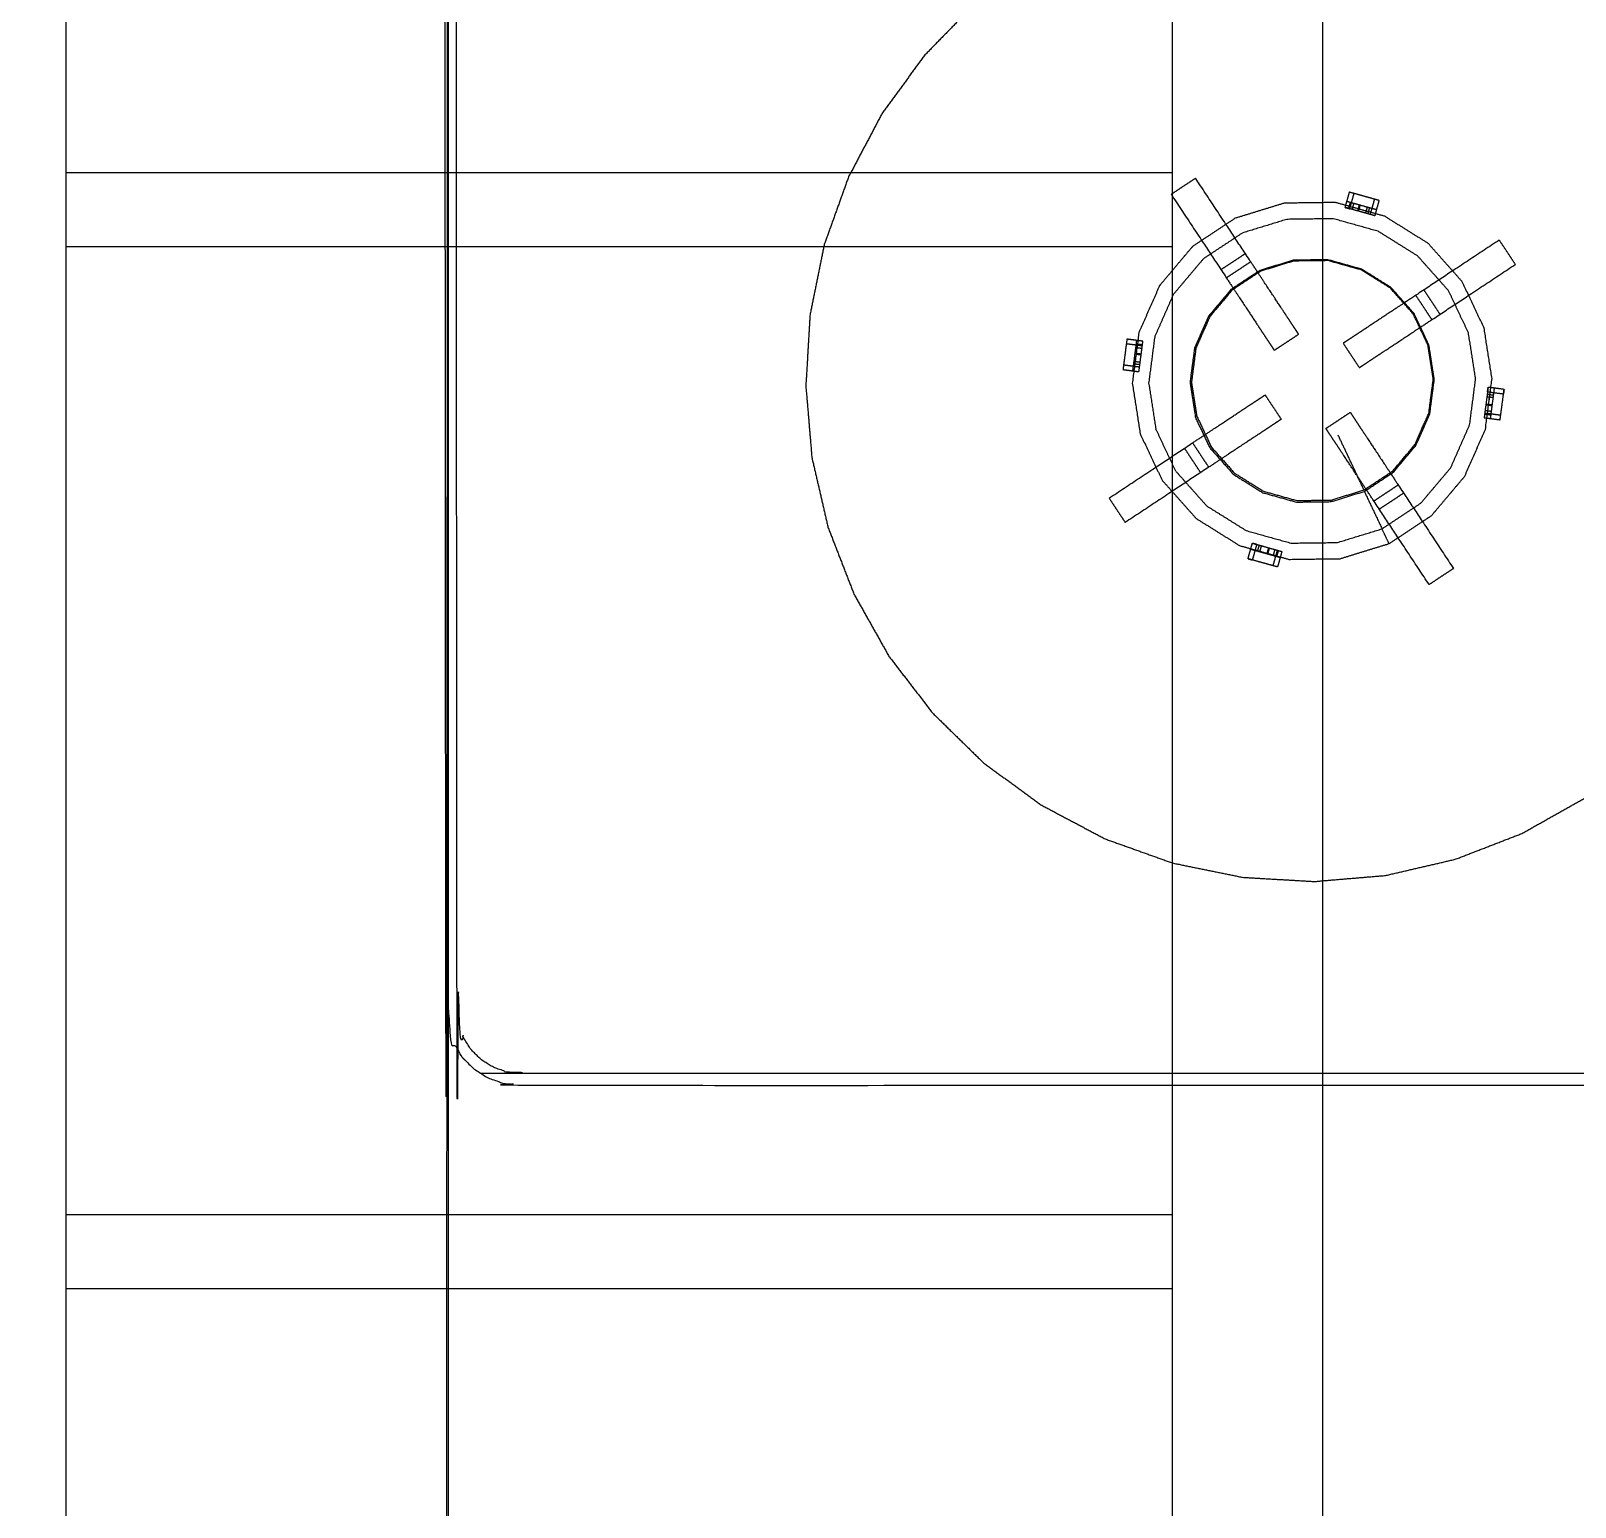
# Model space of a CAD drawing. Header units: millimetres. Extents: x 3429 to 24139, y -631 to 9878.
# Drawn here: x 7899.2 to 7964.8, y 3589.3 to 3652 of the extents above; entities that cross this region are included whole.
import ezdxf

# ---------------------------------------------------------------- set-up
doc = ezdxf.new("R2010")
doc.units = ezdxf.units.MM
for name, color, linetype, lineweight in [('multid_gorunus_3', 23, 'Continuous', 13), ('multid_gorunus_4', 15, 'Continuous', 9), ('multid_gorunus_5', 193, 'Continuous', 5), ('multid_gorunus_6', 54, 'Continuous', 0)]:
    doc.layers.add(name, color=color, linetype=linetype, lineweight=lineweight)

# ---------------------------------------------------------------- blocks, each defined once
blk = doc.blocks.new('grup-1')
at = {"layer": 'multid_gorunus_3', "lineweight": -3}
for points in [[(2472.273, 6191.084), (2471.903, 6191.127), (2471.533, 6191.17), (2437.262, 6191.179), (2402.99, 6191.189), (2402.62, 6191.146), (2402.25, 6191.104), (2401.911, 6190.982), (2401.571, 6190.861), (2401.271, 6190.67), (2400.971, 6190.479), (2400.721, 6190.229), (2400.471, 6189.979), (2400.28, 6189.68), (2400.09, 6189.38), (2399.968, 6189.04), (2399.846, 6188.701), (2399.804, 6188.331), (2399.761, 6187.961), (2399.747, 6136.19), (2399.729, 6073.918), (2399.772, 6073.548), (2399.815, 6073.178), (2399.936, 6072.839), (2400.058, 6072.499), (2400.248, 6072.199), (2400.439, 6071.899), (2400.689, 6071.649), (2400.939, 6071.399), (2401.238, 6071.208), (2401.538, 6071.017), (2401.878, 6070.896), (2402.217, 6070.774), (2402.587, 6070.731), (2402.957, 6070.689), (2437.229, 6070.679), (2471.5, 6070.67), (2471.87, 6070.712), (2472.24, 6070.755), (2472.58, 6070.876), (2472.919, 6070.998), (2473.219, 6071.188), (2473.519, 6071.379), (2473.769, 6071.629), (2474.019, 6071.879), (2474.21, 6072.179), (2474.401, 6072.478), (2474.522, 6072.818), (2474.644, 6073.158), (2474.687, 6073.528), (2474.729, 6073.897), (2474.747, 6136.169), (2474.761, 6187.94), (2474.718, 6188.31), (2474.676, 6188.68), (2474.554, 6189.02), (2474.433, 6189.36), (2474.242, 6189.659), (2474.052, 6189.959), (2473.802, 6190.209), (2473.552, 6190.459), (2473.252, 6190.65), (2472.952, 6190.841), (2472.613, 6190.963), (2472.273, 6191.084)], [(2471.531, 6190.67), (2471.844, 6190.634), (2472.156, 6190.597), (2472.444, 6190.494), (2472.731, 6190.392), (2472.984, 6190.23), (2473.238, 6190.069), (2473.449, 6189.857), (2473.661, 6189.646), (2473.822, 6189.392), (2473.983, 6189.138), (2474.086, 6188.851), (2474.189, 6188.564), (2474.225, 6188.251), (2474.261, 6187.938), (2474.247, 6136.169), (2474.229, 6073.9), (2474.193, 6073.587), (2474.157, 6073.274), (2474.054, 6072.987), (2473.951, 6072.7), (2473.79, 6072.446), (2473.628, 6072.193), (2473.417, 6071.981), (2473.205, 6071.77), (2472.952, 6071.609), (2472.698, 6071.447), (2472.411, 6071.345), (2472.124, 6071.242), (2471.811, 6071.206), (2471.498, 6071.17), (2437.229, 6071.179), (2402.959, 6071.189), (2402.647, 6071.225), (2402.334, 6071.261), (2402.047, 6071.364), (2401.76, 6071.467), (2401.506, 6071.628), (2401.253, 6071.79), (2401.041, 6072.001), (2400.83, 6072.213), (2400.668, 6072.466), (2400.507, 6072.72), (2400.404, 6073.007), (2400.302, 6073.295), (2400.265, 6073.607), (2400.229, 6073.92), (2400.247, 6136.189), (2400.261, 6187.959), (2400.297, 6188.272), (2400.333, 6188.584), (2400.436, 6188.871), (2400.539, 6189.159), (2400.7, 6189.412), (2400.862, 6189.666), (2401.073, 6189.877), (2401.285, 6190.089), (2401.539, 6190.25), (2401.792, 6190.411), (2402.079, 6190.514), (2402.367, 6190.617), (2402.679, 6190.653), (2402.992, 6190.689), (2437.262, 6190.679), (2471.531, 6190.67)]]:
    blk.add_open_spline(points, degree=2, knots=[-16, -16, -16, -15, -15, -14, -14, -13, -13, -12, -12, -11, -11, -10, -10, -9, -9, -8, -8, -7, -7, -6, -6, -5, -5, -4, -4, -3, -3, -2, -2, -1, -1, 0, 0, 1, 1, 2, 2, 3, 3, 4, 4, 5, 5, 6, 6, 7, 7, 8, 8, 9, 9, 10, 10, 11, 11, 12, 12, 13, 13, 14, 14, 15, 15, 16, 16, 16], dxfattribs=at)
at = {"layer": 'multid_gorunus_4', "lineweight": -3}
for points in [[(2437.43, 5703.444), (2437.43, 6235.282), (2443.832, 6235.282), (2443.832, 5703.444)], [(2490.832, 5703.444), (2490.832, 6235.282), (2493.832, 6235.282), (2493.832, 5703.444)], [(2490.832, 6106.294), (2490.832, 6109.456), (2443.832, 6109.456), (2443.832, 6106.294)], [(2490.832, 6062.028), (2490.832, 6065.19), (2443.832, 6065.19), (2443.832, 6062.028)]]:
    blk.add_lwpolyline(points, close=True, dxfattribs=at)
for points in [[(2474.819, 5748.156), (2474.592, 6192.992)], [(2474.592, 5747.992), (2474.592, 6192.868)]]:
    blk.add_lwpolyline(points, dxfattribs=at)
blk.add_open_spline([(2426.784, 6118.741), (2425.555, 6117.845), (2424.325, 6116.95), (2423.236, 6115.888), (2422.147, 6114.826), (2421.219, 6113.62), (2420.291, 6112.415), (2419.545, 6111.089), (2418.799, 6109.763), (2418.249, 6108.345), (2417.698, 6106.927), (2417.356, 6105.445), (2417.014, 6103.962), (2416.886, 6102.447), (2416.757, 6100.931), (2416.846, 6099.412), (2416.936, 6097.894), (2417.239, 6096.403), (2417.543, 6094.912), (2418.056, 6093.481), (2418.57, 6092.049), (2419.281, 6090.704), (2419.992, 6089.359), (2420.889, 6088.13), (2421.785, 6086.901), (2422.846, 6085.811), (2423.907, 6084.721), (2425.114, 6083.794), (2426.32, 6082.867), (2427.645, 6082.121), (2428.971, 6081.374), (2430.389, 6080.824), (2431.808, 6080.275), (2433.29, 6079.932), (2434.772, 6079.589), (2436.288, 6079.461), (2437.803, 6079.333), (2439.322, 6079.422), (2440.841, 6079.51), (2442.331, 6079.815), (2443.822, 6080.119), (2445.254, 6080.632), (2446.686, 6081.144), (2448.03, 6081.857), (2449.374, 6082.569), (2450.604, 6083.464), (2451.834, 6084.359), (2452.923, 6085.422), (2454.012, 6086.484), (2454.94, 6087.689), (2455.868, 6088.895), (2456.614, 6090.221), (2457.359, 6091.546), (2457.91, 6092.965), (2458.461, 6094.383), (2458.803, 6095.865), (2459.145, 6097.347), (2459.273, 6098.863), (2459.402, 6100.379), (2459.313, 6101.897), (2459.223, 6103.416), (2458.92, 6104.907), (2458.616, 6106.397), (2458.102, 6107.829), (2457.589, 6109.261), (2456.878, 6110.606), (2456.166, 6111.95), (2455.27, 6113.18), (2454.374, 6114.409), (2453.313, 6115.499), (2452.251, 6116.589), (2451.045, 6117.515), (2449.839, 6118.442), (2448.514, 6119.189), (2447.188, 6119.936), (2445.77, 6120.485), (2444.351, 6121.035), (2442.869, 6121.378), (2441.387, 6121.721), (2439.871, 6121.849), (2438.355, 6121.976), (2436.837, 6121.888), (2435.318, 6121.8), (2433.828, 6121.495), (2432.337, 6121.19), (2430.905, 6120.678), (2429.473, 6120.165), (2428.129, 6119.453), (2426.784, 6118.741)], degree=2, knots=[30, 30, 30, 31, 31, 32, 32, 33, 33, 34, 34, 35, 35, 36, 36, 37, 37, 38, 38, 39, 39, 40, 40, 41, 41, 42, 42, 43, 43, 44, 44, 45, 45, 46, 46, 47, 47, 48, 48, 49, 49, 50, 50, 51, 51, 52, 52, 53, 53, 54, 54, 55, 55, 56, 56, 57, 57, 58, 58, 59, 59, 60, 60, 61, 61, 62, 62, 63, 63, 64, 64, 65, 65, 66, 66, 67, 67, 68, 68, 69, 69, 70, 70, 71, 71, 72, 72, 73, 73, 74, 74, 74], dxfattribs=at)
at = {"layer": 'multid_gorunus_5', "lineweight": -3}
for points, knots in [([(2438.461, 6102.581), (2438.482, 6102.613), (2438.503, 6102.644), (2438.566, 6102.74), (2438.629, 6102.835), (2438.734, 6102.993), (2438.839, 6103.152), (2438.985, 6103.373), (2439.132, 6103.595), (2439.319, 6103.878), (2439.506, 6104.162), (2439.734, 6104.507), (2439.962, 6104.851), (2440.23, 6105.257), (2440.498, 6105.662), (2441.027, 6106.462), (2441.556, 6107.262), (2442.2, 6108.236), (2442.844, 6109.211)], [-2, -2, -2, -1, -1, 0, 0, 1, 1, 2, 2, 3, 3, 4, 4, 5, 5, 6, 6, 7, 7, 7]), ([(2443.879, 6108.526), (2443.621, 6108.697), (2443.362, 6108.869), (2443.103, 6109.04), (2442.844, 6109.211)], [0, 0, 0, 1, 1, 2, 2, 2]), ([(2436.298, 6108.626), (2436.222, 6108.604), (2436.147, 6108.583), (2435.955, 6108.53), (2435.763, 6108.476), (2435.546, 6108.415), (2435.328, 6108.354), (2435.185, 6108.315), (2435.043, 6108.275)], [9, 9, 9, 10, 10, 11, 11, 12, 12, 13, 13, 13]), ([(2436.286, 6107.912), (2436.251, 6108.038), (2436.216, 6108.163), (2436.159, 6108.367), (2436.102, 6108.571)], [0, 0, 0, 1, 1, 2, 2, 2]), ([(2436.482, 6107.967), (2436.447, 6108.093), (2436.412, 6108.218), (2436.355, 6108.422), (2436.298, 6108.626)], [0, 0, 0, 1, 1, 2, 2, 2]), ([(2435.043, 6108.275), (2435.1, 6108.071), (2435.157, 6107.867), (2435.192, 6107.742), (2435.227, 6107.616), (2435.369, 6107.656), (2435.512, 6107.696), (2435.73, 6107.757), (2435.948, 6107.818), (2436.139, 6107.871), (2436.331, 6107.925), (2436.407, 6107.946), (2436.482, 6107.967), (2436.407, 6107.946), (2436.331, 6107.925), (2436.308, 6107.918), (2436.286, 6107.912)], [33, 33, 33, 34, 34, 35, 35, 36, 36, 37, 37, 38, 38, 39, 39, 40, 40, 40.117163, 40.117163, 40.117163]), ([(2435.157, 6107.867), (2435.299, 6107.907), (2435.442, 6107.947), (2435.659, 6108.008), (2435.877, 6108.069), (2436.069, 6108.122), (2436.261, 6108.176), (2436.336, 6108.197), (2436.412, 6108.218)], [0, 0, 0, 1, 1, 2, 2, 3, 3, 4, 4, 4]), ([(2435.412, 6107.668), (2435.377, 6107.793), (2435.341, 6107.919), (2435.285, 6108.123), (2435.228, 6108.326)], [1, 1, 1, 2, 2, 3, 3, 3]), ([(2436.482, 6107.967), (2436.407, 6107.946), (2436.331, 6107.925), (2436.308, 6107.918), (2436.286, 6107.912)], [39, 39, 39, 40, 40, 40.117163, 40.117163, 40.117163]), ([(2443.879, 6108.526), (2443.235, 6107.552), (2442.591, 6106.578), (2442.062, 6105.778), (2441.533, 6104.978), (2441.265, 6104.573), (2440.997, 6104.167), (2440.769, 6103.822), (2440.541, 6103.477), (2440.354, 6103.194), (2440.167, 6102.91), (2440.02, 6102.689), (2439.874, 6102.468), (2439.769, 6102.309), (2439.664, 6102.151), (2439.601, 6102.055), (2439.538, 6101.96), (2439.517, 6101.928), (2439.496, 6101.897)], [6, 6, 6, 7, 7, 8, 8, 9, 9, 10, 10, 11, 11, 12, 12, 13, 13, 14, 14, 15, 15, 15]), ([(2429.937, 6106.58), (2429.766, 6106.321), (2429.595, 6106.063), (2429.424, 6105.804), (2429.253, 6105.545)], [0, 0, 0, 1, 1, 2, 2, 2]), ([(2429.937, 6106.58), (2430.911, 6105.936), (2431.885, 6105.292), (2432.685, 6104.763), (2433.485, 6104.234), (2433.891, 6103.966), (2434.296, 6103.698), (2434.641, 6103.47), (2434.986, 6103.242), (2435.269, 6103.055), (2435.553, 6102.867), (2435.774, 6102.721), (2435.996, 6102.575), (2436.154, 6102.47), (2436.313, 6102.365), (2436.408, 6102.302), (2436.503, 6102.239), (2436.535, 6102.218), (2436.567, 6102.197)], [6, 6, 6, 7, 7, 8, 8, 9, 9, 10, 10, 11, 11, 12, 12, 13, 13, 14, 14, 15, 15, 15]), ([(2441.762, 6105.324), (2441.504, 6105.495), (2441.245, 6105.666), (2440.986, 6105.837), (2440.727, 6106.008)], [0, 0, 0, 1, 1, 2, 2, 2]), ([(2435.882, 6101.162), (2435.851, 6101.183), (2435.819, 6101.204), (2435.724, 6101.267), (2435.628, 6101.33), (2435.47, 6101.435), (2435.311, 6101.54), (2435.09, 6101.686), (2434.869, 6101.832), (2434.585, 6102.02), (2434.302, 6102.207), (2433.957, 6102.435), (2433.612, 6102.663), (2433.206, 6102.931), (2432.801, 6103.199), (2432.001, 6103.728), (2431.201, 6104.257), (2430.227, 6104.901), (2429.253, 6105.545)], [-2, -2, -2, -1, -1, 0, 0, 1, 1, 2, 2, 3, 3, 4, 4, 5, 5, 6, 6, 7, 7, 7]), ([(2441.533, 6104.978), (2441.275, 6105.149), (2441.016, 6105.32), (2440.757, 6105.491), (2440.498, 6105.662)], [0, 0, 0, 1, 1, 2, 2, 2]), ([(2433.139, 6104.463), (2432.968, 6104.204), (2432.797, 6103.946), (2432.626, 6103.687), (2432.455, 6103.428)], [0, 0, 0, 1, 1, 2, 2, 2]), ([(2433.485, 6104.234), (2433.314, 6103.976), (2433.143, 6103.717), (2432.972, 6103.458), (2432.801, 6103.199)], [0, 0, 0, 1, 1, 2, 2, 2]), ([(2436.567, 6102.197), (2436.396, 6101.938), (2436.225, 6101.68), (2436.054, 6101.421), (2435.882, 6101.162)], [0, 0, 0, 1, 1, 2, 2, 2]), ([(2439.496, 6101.897), (2439.238, 6102.068), (2438.979, 6102.239), (2438.72, 6102.41), (2438.461, 6102.581)], [0, 0, 0, 1, 1, 2, 2, 2]), ([(2445.078, 6102.284), (2445.208, 6102.301), (2445.337, 6102.318), (2445.547, 6102.345), (2445.756, 6102.373)], [0, 0, 0, 1, 1, 2, 2, 2]), ([(2445.925, 6101.08), (2445.715, 6101.053), (2445.506, 6101.026), (2445.376, 6101.009), (2445.247, 6100.992), (2445.228, 6101.138), (2445.209, 6101.285), (2445.18, 6101.509), (2445.15, 6101.734), (2445.125, 6101.931), (2445.099, 6102.128), (2445.089, 6102.206), (2445.078, 6102.284)], [33, 33, 33, 34, 34, 35, 35, 36, 36, 37, 37, 38, 38, 39, 39, 39]), ([(2445.105, 6102.082), (2445.234, 6102.099), (2445.363, 6102.116), (2445.573, 6102.143), (2445.783, 6102.171)], [0, 0, 0, 1, 1, 2, 2, 2]), ([(2445.506, 6101.026), (2445.487, 6101.172), (2445.467, 6101.319), (2445.438, 6101.543), (2445.409, 6101.767), (2445.383, 6101.965), (2445.357, 6102.162), (2445.347, 6102.24), (2445.337, 6102.318)], [0, 0, 0, 1, 1, 2, 2, 3, 3, 4, 4, 4]), ([(2445.756, 6102.373), (2445.767, 6102.295), (2445.777, 6102.217), (2445.803, 6102.019), (2445.828, 6101.822), (2445.858, 6101.598), (2445.887, 6101.373), (2445.906, 6101.227), (2445.925, 6101.08)], [9, 9, 9, 10, 10, 11, 11, 12, 12, 13, 13, 13]), ([(2445.222, 6101.182), (2445.352, 6101.199), (2445.481, 6101.216), (2445.691, 6101.243), (2445.9, 6101.27)], [1, 1, 1, 2, 2, 3, 3, 3]), ([(2429.73, 6100.238), (2429.94, 6100.266), (2430.15, 6100.293), (2430.279, 6100.31), (2430.408, 6100.327), (2430.427, 6100.181), (2430.446, 6100.034), (2430.476, 6099.81), (2430.505, 6099.585), (2430.531, 6099.388), (2430.557, 6099.191), (2430.567, 6099.113), (2430.577, 6099.035)], [33, 33, 33, 34, 34, 35, 35, 36, 36, 37, 37, 38, 38, 39, 39, 39]), ([(2429.899, 6098.946), (2429.889, 6099.024), (2429.879, 6099.102), (2429.853, 6099.299), (2429.827, 6099.497), (2429.798, 6099.721), (2429.768, 6099.945), (2429.749, 6100.092), (2429.73, 6100.238)], [9, 9, 9, 10, 10, 11, 11, 12, 12, 13, 13, 13]), ([(2430.433, 6100.137), (2430.304, 6100.12), (2430.175, 6100.103), (2429.965, 6100.076), (2429.755, 6100.048)], [1, 1, 1, 2, 2, 3, 3, 3]), ([(2430.15, 6100.293), (2430.169, 6100.147), (2430.188, 6100), (2430.217, 6099.776), (2430.247, 6099.552), (2430.272, 6099.354), (2430.298, 6099.157), (2430.308, 6099.079), (2430.319, 6099.001)], [0, 0, 0, 1, 1, 2, 2, 3, 3, 4, 4, 4]), ([(2439.885, 6100.003), (2439.714, 6099.744), (2439.543, 6099.486), (2439.372, 6099.227), (2439.201, 6098.968)], [0, 0, 0, 1, 1, 2, 2, 2]), ([(2446.515, 6095.62), (2445.541, 6096.264), (2444.567, 6096.908), (2443.767, 6097.437), (2442.967, 6097.966), (2442.561, 6098.234), (2442.156, 6098.502), (2441.811, 6098.73), (2441.466, 6098.958), (2441.183, 6099.145), (2440.899, 6099.333), (2440.678, 6099.479), (2440.457, 6099.625), (2440.298, 6099.73), (2440.14, 6099.835), (2440.044, 6099.898), (2439.949, 6099.961), (2439.917, 6099.982), (2439.885, 6100.003)], [6, 6, 6, 7, 7, 8, 8, 9, 9, 10, 10, 11, 11, 12, 12, 13, 13, 14, 14, 15, 15, 15]), ([(2430.551, 6099.237), (2430.421, 6099.22), (2430.292, 6099.203), (2430.082, 6099.176), (2429.873, 6099.148)], [0, 0, 0, 1, 1, 2, 2, 2]), ([(2430.577, 6099.035), (2430.448, 6099.018), (2430.319, 6099.001), (2430.109, 6098.974), (2429.899, 6098.946)], [0, 0, 0, 1, 1, 2, 2, 2]), ([(2436.267, 6099.262), (2436.246, 6099.23), (2436.225, 6099.198), (2436.162, 6099.103), (2436.099, 6099.008), (2435.994, 6098.849), (2435.89, 6098.691), (2435.743, 6098.47), (2435.597, 6098.248), (2435.41, 6097.965), (2435.222, 6097.681), (2434.994, 6097.336), (2434.766, 6096.991), (2434.498, 6096.586), (2434.23, 6096.181), (2433.701, 6095.381), (2433.172, 6094.581), (2432.528, 6093.606), (2431.884, 6092.632)], [-2, -2, -2, -1, -1, 0, 0, 1, 1, 2, 2, 3, 3, 4, 4, 5, 5, 6, 6, 7, 7, 7]), ([(2437.302, 6098.578), (2437.044, 6098.749), (2436.785, 6098.92), (2436.526, 6099.091), (2436.267, 6099.262)], [0, 0, 0, 1, 1, 2, 2, 2]), ([(2439.201, 6098.968), (2439.233, 6098.947), (2439.265, 6098.926), (2439.36, 6098.863), (2439.455, 6098.8), (2439.614, 6098.695), (2439.772, 6098.59), (2439.994, 6098.444), (2440.215, 6098.298), (2440.499, 6098.11), (2440.782, 6097.923), (2441.127, 6097.695), (2441.472, 6097.467), (2441.877, 6097.199), (2442.283, 6096.931), (2443.083, 6096.402), (2443.883, 6095.873), (2444.857, 6095.229), (2445.831, 6094.585)], [-2, -2, -2, -1, -1, 0, 0, 1, 1, 2, 2, 3, 3, 4, 4, 5, 5, 6, 6, 7, 7, 7]), ([(2432.919, 6091.948), (2433.563, 6092.922), (2434.207, 6093.896), (2434.736, 6094.696), (2435.265, 6095.496), (2435.533, 6095.902), (2435.801, 6096.307), (2436.029, 6096.652), (2436.257, 6096.997), (2436.445, 6097.28), (2436.632, 6097.564), (2436.778, 6097.785), (2436.925, 6098.007), (2437.029, 6098.165), (2437.134, 6098.324), (2437.197, 6098.419), (2437.26, 6098.514), (2437.281, 6098.546), (2437.302, 6098.578)], [6, 6, 6, 7, 7, 8, 8, 9, 9, 10, 10, 11, 11, 12, 12, 13, 13, 14, 14, 15, 15, 15]), ([(2442.967, 6097.966), (2442.796, 6097.707), (2442.625, 6097.448), (2442.454, 6097.19), (2442.283, 6096.931)], [0, 0, 0, 1, 1, 2, 2, 2]), ([(2443.313, 6097.737), (2443.142, 6097.478), (2442.971, 6097.22), (2442.8, 6096.961), (2442.629, 6096.702)], [0, 0, 0, 1, 1, 2, 2, 2]), ([(2435.265, 6095.496), (2435.006, 6095.667), (2434.748, 6095.838), (2434.489, 6096.01), (2434.23, 6096.181)], [0, 0, 0, 1, 1, 2, 2, 2]), ([(2435.036, 6095.15), (2434.778, 6095.321), (2434.519, 6095.492), (2434.26, 6095.663), (2434.001, 6095.835)], [0, 0, 0, 1, 1, 2, 2, 2]), ([(2446.515, 6095.62), (2446.344, 6095.361), (2446.173, 6095.102), (2446.002, 6094.844), (2445.831, 6094.585)], [0, 0, 0, 1, 1, 2, 2, 2]), ([(2440.612, 6093.044), (2440.555, 6093.248), (2440.498, 6093.452), (2440.463, 6093.577), (2440.428, 6093.703), (2440.286, 6093.663), (2440.144, 6093.623), (2439.926, 6093.562), (2439.708, 6093.501), (2439.516, 6093.448), (2439.325, 6093.394), (2439.249, 6093.373), (2439.173, 6093.352)], [33, 33, 33, 34, 34, 35, 35, 36, 36, 37, 37, 38, 38, 39, 39, 39]), ([(2440.498, 6093.452), (2440.356, 6093.412), (2440.214, 6093.372), (2439.996, 6093.311), (2439.778, 6093.25), (2439.586, 6093.197), (2439.395, 6093.143), (2439.319, 6093.122), (2439.243, 6093.101)], [0, 0, 0, 1, 1, 2, 2, 3, 3, 4, 4, 4]), ([(2440.244, 6093.651), (2440.279, 6093.526), (2440.314, 6093.4), (2440.371, 6093.196), (2440.428, 6092.993)], [1, 1, 1, 2, 2, 3, 3, 3]), ([(2439.173, 6093.352), (2439.208, 6093.226), (2439.243, 6093.101), (2439.3, 6092.897), (2439.357, 6092.693)], [0, 0, 0, 1, 1, 2, 2, 2]), ([(2439.357, 6092.693), (2439.433, 6092.714), (2439.509, 6092.736), (2439.7, 6092.789), (2439.892, 6092.843), (2440.11, 6092.904), (2440.328, 6092.965), (2440.47, 6093.004), (2440.612, 6093.044)], [9, 9, 9, 10, 10, 11, 11, 12, 12, 13, 13, 13]), ([(2439.37, 6093.407), (2439.405, 6093.281), (2439.44, 6093.156), (2439.497, 6092.952), (2439.554, 6092.748)], [0, 0, 0, 1, 1, 2, 2, 2]), ([(2432.919, 6091.948), (2432.66, 6092.119), (2432.402, 6092.29), (2432.143, 6092.461), (2431.884, 6092.632)], [0, 0, 0, 1, 1, 2, 2, 2])]:
    blk.add_open_spline(points, degree=2, knots=knots, dxfattribs=at)
for points in [[(2435.512, 6107.696), (2435.477, 6107.821), (2435.442, 6107.947)], [(2435.61, 6107.723), (2435.575, 6107.849), (2435.54, 6107.974)], [(2435.913, 6107.808), (2435.878, 6107.934), (2435.843, 6108.059)], [(2435.948, 6107.818), (2435.912, 6107.943), (2435.877, 6108.069)], [(2436.18, 6107.883), (2436.145, 6108.008), (2436.11, 6108.134)], [(2436.331, 6107.925), (2436.296, 6108.05), (2436.261, 6108.176)], [(2445.099, 6102.128), (2445.228, 6102.145), (2445.357, 6102.162)], [(2445.119, 6101.973), (2445.248, 6101.99), (2445.377, 6102.007)], [(2445.15, 6101.734), (2445.28, 6101.75), (2445.409, 6101.767)], [(2445.155, 6101.698), (2445.284, 6101.715), (2445.413, 6101.732)], [(2445.196, 6101.386), (2445.325, 6101.403), (2445.454, 6101.42)], [(2445.209, 6101.285), (2445.338, 6101.302), (2445.467, 6101.319)], [(2429.73, 6100.238), (2429.743, 6100.143), (2429.755, 6100.048)], [(2430.446, 6100.034), (2430.317, 6100.017), (2430.188, 6100)], [(2430.433, 6100.137), (2430.421, 6100.232), (2430.408, 6100.327)], [(2430.433, 6100.137), (2430.421, 6100.232), (2430.408, 6100.327)], [(2430.46, 6099.933), (2430.33, 6099.916), (2430.201, 6099.899)], [(2430.501, 6099.62), (2430.371, 6099.604), (2430.242, 6099.587)], [(2430.505, 6099.585), (2430.376, 6099.568), (2430.247, 6099.552)], [(2430.536, 6099.346), (2430.407, 6099.329), (2430.278, 6099.312)], [(2430.557, 6099.191), (2430.427, 6099.174), (2430.298, 6099.157)], [(2435.682, 6095.966), (2436.23, 6097.127), (2436.779, 6098.289)], [(2439.708, 6093.501), (2439.743, 6093.376), (2439.778, 6093.25)], [(2439.742, 6093.511), (2439.777, 6093.385), (2439.812, 6093.26)], [(2440.046, 6093.596), (2440.081, 6093.47), (2440.116, 6093.345)], [(2440.144, 6093.623), (2440.179, 6093.498), (2440.214, 6093.372)], [(2440.244, 6093.651), (2440.336, 6093.677), (2440.428, 6093.703)], [(2440.244, 6093.651), (2440.336, 6093.677), (2440.428, 6093.703)], [(2439.325, 6093.394), (2439.36, 6093.269), (2439.395, 6093.143)], [(2439.475, 6093.436), (2439.51, 6093.311), (2439.545, 6093.185)], [(2440.612, 6093.044), (2440.52, 6093.018), (2440.428, 6092.993)], [(2440.612, 6093.044), (2440.52, 6093.018), (2440.428, 6092.993)]]:
    blk.add_open_spline(points, degree=2, dxfattribs=at)
at = {"layer": 'multid_gorunus_6', "lineweight": -3}
for points, knots in [([(2436.896, 6108.177), (2435.849, 6107.884), (2434.801, 6107.591), (2433.878, 6107.015), (2432.956, 6106.439), (2432.233, 6105.626), (2431.51, 6104.813), (2431.045, 6103.829), (2430.58, 6102.846), (2430.412, 6101.771), (2430.243, 6100.696), (2430.384, 6099.618), (2430.525, 6098.539), (2430.964, 6097.544), (2431.403, 6096.548), (2432.104, 6095.717), (2432.806, 6094.886), (2433.714, 6094.286), (2434.621, 6093.686), (2435.661, 6093.366), (2436.701, 6093.046), (2437.788, 6093.032), (2438.876, 6093.018), (2439.924, 6093.31), (2440.972, 6093.603), (2441.894, 6094.18), (2442.817, 6094.756), (2443.54, 6095.569), (2444.263, 6096.382), (2444.728, 6097.365), (2445.192, 6098.349), (2445.361, 6099.424), (2445.53, 6100.498), (2445.389, 6101.577), (2445.248, 6102.656), (2444.809, 6103.651), (2444.37, 6104.646), (2443.668, 6105.478), (2442.967, 6106.309), (2442.059, 6106.909), (2441.152, 6107.509), (2440.112, 6107.829), (2439.072, 6108.149), (2437.984, 6108.163), (2436.896, 6108.177)], [-9, -9, -9, -8, -8, -7, -7, -6, -6, -5, -5, -4, -4, -3, -3, -2, -2, -1, -1, 0, 0, 1, 1, 2, 2, 3, 3, 4, 4, 5, 5, 6, 6, 7, 7, 8, 8, 9, 9, 10, 10, 11, 11, 12, 12, 13, 13, 13]), ([(2436.896, 6108.177), (2437.984, 6108.163), (2439.072, 6108.149), (2440.112, 6107.829), (2441.152, 6107.509), (2442.059, 6106.909), (2442.967, 6106.309), (2443.668, 6105.478), (2444.37, 6104.646), (2444.809, 6103.651), (2445.248, 6102.656), (2445.389, 6101.577), (2445.53, 6100.498), (2445.361, 6099.424), (2445.192, 6098.349), (2444.728, 6097.365), (2444.263, 6096.382)], [21, 21, 21, 22, 22, 23, 23, 24, 24, 25, 25, 26, 26, 27, 27, 28, 28, 29, 29, 29]), ([(2437.211, 6105.708), (2436.507, 6105.511), (2435.803, 6105.314), (2435.182, 6104.927), (2434.562, 6104.539), (2434.076, 6103.993), (2433.59, 6103.446), (2433.278, 6102.785), (2432.965, 6102.124), (2432.852, 6101.401), (2432.738, 6100.679), (2432.833, 6099.954), (2432.928, 6099.228), (2433.223, 6098.559), (2433.518, 6097.89), (2433.99, 6097.331), (2434.461, 6096.772), (2435.072, 6096.369), (2435.682, 6095.966), (2436.381, 6095.751), (2437.08, 6095.536), (2437.811, 6095.526), (2438.542, 6095.517), (2439.246, 6095.714), (2439.951, 6095.911), (2440.571, 6096.298), (2441.191, 6096.685), (2441.677, 6097.232), (2442.164, 6097.778), (2442.476, 6098.44), (2442.788, 6099.101), (2442.902, 6099.823), (2443.015, 6100.546), (2442.921, 6101.271), (2442.826, 6101.996), (2442.531, 6102.665), (2442.235, 6103.334), (2441.764, 6103.893), (2441.292, 6104.452), (2440.682, 6104.855), (2440.072, 6105.259), (2439.373, 6105.474), (2438.674, 6105.689), (2437.943, 6105.698), (2437.211, 6105.708)], [-9, -9, -9, -8, -8, -7, -7, -6, -6, -5, -5, -4, -4, -3, -3, -2, -2, -1, -1, 0, 0, 1, 1, 2, 2, 3, 3, 4, 4, 5, 5, 6, 6, 7, 7, 8, 8, 9, 9, 10, 10, 11, 11, 12, 12, 13, 13, 13]), ([(2437.211, 6105.708), (2437.943, 6105.698), (2438.674, 6105.689), (2439.373, 6105.474), (2440.072, 6105.259), (2440.682, 6104.855), (2441.292, 6104.452), (2441.764, 6103.893), (2442.235, 6103.334), (2442.531, 6102.665), (2442.826, 6101.996), (2442.921, 6101.271), (2443.015, 6100.546), (2442.902, 6099.823), (2442.788, 6099.101), (2442.476, 6098.44), (2442.164, 6097.778)], [21, 21, 21, 22, 22, 23, 23, 24, 24, 25, 25, 26, 26, 27, 27, 28, 28, 29, 29, 29]), ([(2434.621, 6093.686), (2433.714, 6094.286), (2432.806, 6094.886), (2432.104, 6095.717), (2431.403, 6096.548), (2430.964, 6097.544), (2430.525, 6098.539), (2430.384, 6099.618), (2430.243, 6100.696), (2430.412, 6101.771), (2430.58, 6102.846), (2431.045, 6103.829), (2431.51, 6104.813)], [34, 34, 34, 35, 35, 36, 36, 37, 37, 38, 38, 39, 39, 40, 40, 40]), ([(2435.682, 6095.966), (2435.072, 6096.369), (2434.461, 6096.772), (2433.99, 6097.331), (2433.518, 6097.89), (2433.223, 6098.559), (2432.928, 6099.228), (2432.833, 6099.954), (2432.738, 6100.679), (2432.852, 6101.401), (2432.965, 6102.124), (2433.278, 6102.785), (2433.59, 6103.446)], [34, 34, 34, 35, 35, 36, 36, 37, 37, 38, 38, 39, 39, 40, 40, 40])]:
    blk.add_open_spline(points, degree=2, knots=knots, dxfattribs=at)
for points in [[(2435.082, 6106.954), (2436.034, 6107.221), (2436.987, 6107.487)], [(2436.987, 6107.487), (2437.975, 6107.474), (2438.964, 6107.461)], [(2438.964, 6107.461), (2439.909, 6107.171), (2440.854, 6106.88)], [(2433.405, 6105.907), (2434.243, 6106.431), (2435.082, 6106.954)], [(2440.854, 6106.88), (2441.679, 6106.334), (2442.504, 6105.789)], [(2432.09, 6104.429), (2432.747, 6105.168), (2433.405, 6105.907)], [(2434.538, 6104.564), (2435.165, 6104.955), (2435.791, 6105.347)], [(2435.791, 6105.347), (2436.503, 6105.545), (2437.214, 6105.744)], [(2437.214, 6105.744), (2437.953, 6105.735), (2438.692, 6105.725)], [(2438.692, 6105.725), (2439.398, 6105.508), (2440.104, 6105.291)], [(2440.104, 6105.291), (2440.72, 6104.883), (2441.336, 6104.476)], [(2442.504, 6105.789), (2443.142, 6105.033), (2443.78, 6104.278)], [(2431.246, 6102.641), (2431.668, 6103.535), (2432.09, 6104.429)], [(2433.556, 6103.46), (2434.047, 6104.012), (2434.538, 6104.564)], [(2441.336, 6104.476), (2441.813, 6103.911), (2442.289, 6103.347)], [(2443.78, 6104.278), (2444.179, 6103.373), (2444.578, 6102.468)], [(2432.925, 6102.124), (2433.241, 6102.792), (2433.556, 6103.46)], [(2442.289, 6103.347), (2442.587, 6102.671), (2442.885, 6101.995)], [(2430.939, 6100.687), (2431.092, 6101.664), (2431.246, 6102.641)], [(2432.696, 6100.665), (2432.811, 6101.394), (2432.925, 6102.124)], [(2442.885, 6101.995), (2442.981, 6101.263), (2443.077, 6100.53)], [(2444.578, 6102.468), (2444.706, 6101.488), (2444.834, 6100.507)], [(2431.195, 6098.726), (2431.067, 6099.707), (2430.939, 6100.687)], [(2432.887, 6099.199), (2432.792, 6099.932), (2432.696, 6100.665)], [(2443.077, 6100.53), (2442.962, 6099.8), (2442.848, 6099.071)], [(2444.834, 6100.507), (2444.681, 6099.53), (2444.527, 6098.554)], [(2431.993, 6096.917), (2431.594, 6097.822), (2431.195, 6098.726)], [(2433.484, 6097.848), (2433.185, 6098.524), (2432.887, 6099.199)], [(2442.216, 6097.735), (2442.532, 6098.403), (2442.848, 6099.071)], [(2443.682, 6096.765), (2444.105, 6097.66), (2444.527, 6098.554)], [(2434.437, 6096.719), (2433.96, 6097.283), (2433.484, 6097.848)], [(2442.216, 6097.735), (2441.725, 6097.183), (2441.235, 6096.631)], [(2433.269, 6095.406), (2432.631, 6096.161), (2431.993, 6096.917)], [(2443.682, 6096.765), (2443.025, 6096.027), (2442.368, 6095.288)], [(2435.669, 6095.904), (2435.053, 6096.311), (2434.437, 6096.719)], [(2441.235, 6096.631), (2440.608, 6096.239), (2439.981, 6095.848)], [(2435.669, 6095.904), (2435.294, 6095.109), (2434.918, 6094.315)], [(2437.081, 6095.469), (2436.375, 6095.687), (2435.669, 6095.904)], [(2438.558, 6095.45), (2437.82, 6095.46), (2437.081, 6095.469)], [(2439.981, 6095.848), (2439.27, 6095.649), (2438.558, 6095.45)], [(2434.918, 6094.315), (2434.094, 6094.86), (2433.269, 6095.406)], [(2442.368, 6095.288), (2441.529, 6094.764), (2440.691, 6094.24)], [(2434.621, 6093.686), (2434.77, 6094), (2434.918, 6094.315)], [(2436.809, 6093.733), (2435.863, 6094.024), (2434.918, 6094.315)], [(2440.691, 6094.24), (2439.738, 6093.974), (2438.786, 6093.708)], [(2438.786, 6093.708), (2437.797, 6093.72), (2436.809, 6093.733)]]:
    blk.add_open_spline(points, degree=2, dxfattribs=at)

msp = doc.modelspace()

# ---------------------------------------------------------------- block references
at = {"xscale": -1}
msp.add_blockref('grup-1', (10391.554, -2463.465), dxfattribs=at)

doc.saveas('drawing.dxf')
